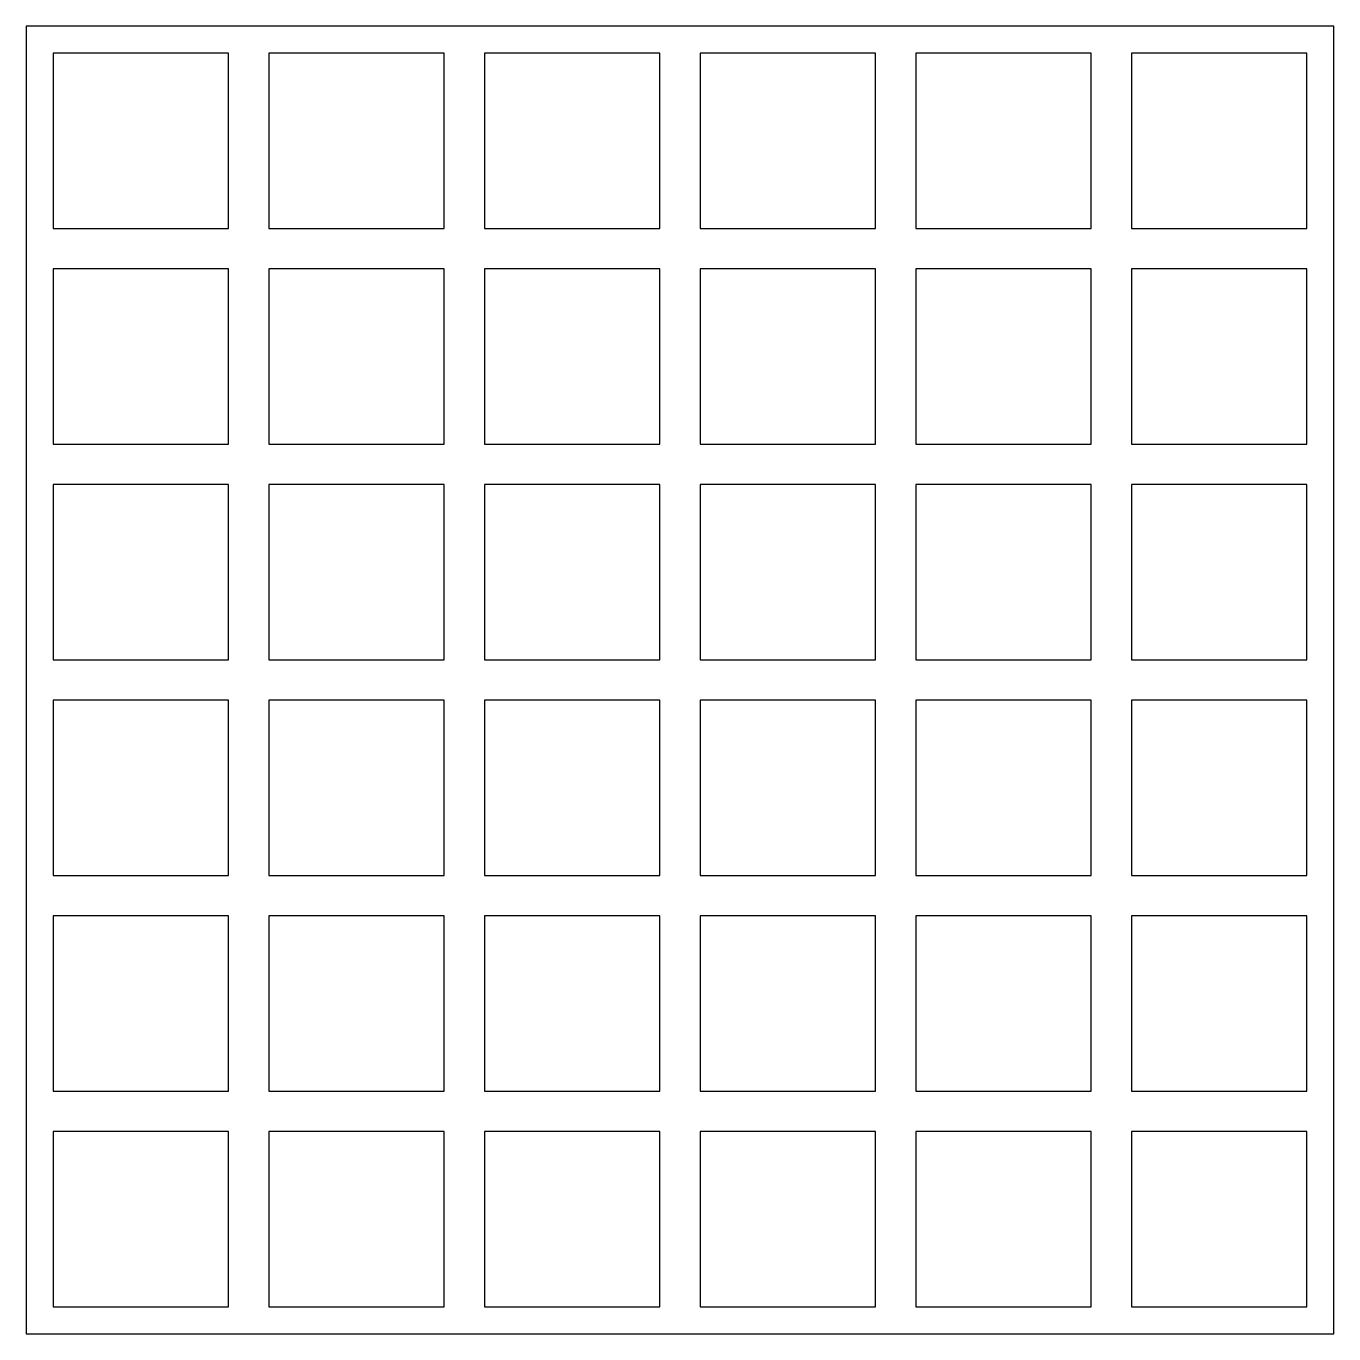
# Model space of a CAD drawing. Header units: millimetres. Extents: x 0 to 194, y 0 to 194.
import ezdxf

# ---------------------------------------------------------------- set-up
doc = ezdxf.new("R2010")
doc.units = ezdxf.units.MM
doc.layers.get('0').update_dxf_attribs({"linetype": 'CONTINUOUS', "lineweight": 25})

msp = doc.modelspace()

# ---------------------------------------------------------------- linework, layer by layer
for points in [[(0, 0), (194, 0), (194, 194), (0, 194)], [(4, 164), (30, 164), (30, 190), (4, 190)], [(36, 164), (62, 164), (62, 190), (36, 190)], [(68, 164), (94, 164), (94, 190), (68, 190)], [(100, 164), (126, 164), (126, 190), (100, 190)], [(132, 164), (158, 164), (158, 190), (132, 190)], [(164, 164), (190, 164), (190, 190), (164, 190)], [(4, 132), (30, 132), (30, 158), (4, 158)], [(36, 132), (62, 132), (62, 158), (36, 158)], [(68, 132), (94, 132), (94, 158), (68, 158)], [(100, 132), (126, 132), (126, 158), (100, 158)], [(132, 132), (158, 132), (158, 158), (132, 158)], [(164, 132), (190, 132), (190, 158), (164, 158)], [(4, 100), (30, 100), (30, 126), (4, 126)], [(36, 100), (62, 100), (62, 126), (36, 126)], [(68, 100), (94, 100), (94, 126), (68, 126)], [(100, 100), (126, 100), (126, 126), (100, 126)], [(132, 100), (158, 100), (158, 126), (132, 126)], [(164, 100), (190, 100), (190, 126), (164, 126)], [(4, 68), (30, 68), (30, 94), (4, 94)], [(36, 68), (62, 68), (62, 94), (36, 94)], [(68, 68), (94, 68), (94, 94), (68, 94)], [(100, 68), (126, 68), (126, 94), (100, 94)], [(132, 68), (158, 68), (158, 94), (132, 94)], [(164, 68), (190, 68), (190, 94), (164, 94)], [(4, 36), (30, 36), (30, 62), (4, 62)], [(36, 36), (62, 36), (62, 62), (36, 62)], [(68, 36), (94, 36), (94, 62), (68, 62)], [(100, 36), (126, 36), (126, 62), (100, 62)], [(132, 36), (158, 36), (158, 62), (132, 62)], [(164, 36), (190, 36), (190, 62), (164, 62)], [(4, 4), (30, 4), (30, 30), (4, 30)], [(36, 4), (62, 4), (62, 30), (36, 30)], [(68, 4), (94, 4), (94, 30), (68, 30)], [(100, 4), (126, 4), (126, 30), (100, 30)], [(132, 4), (158, 4), (158, 30), (132, 30)], [(164, 4), (190, 4), (190, 30), (164, 30)]]:
    msp.add_lwpolyline(points, close=True)

doc.saveas('drawing.dxf')
